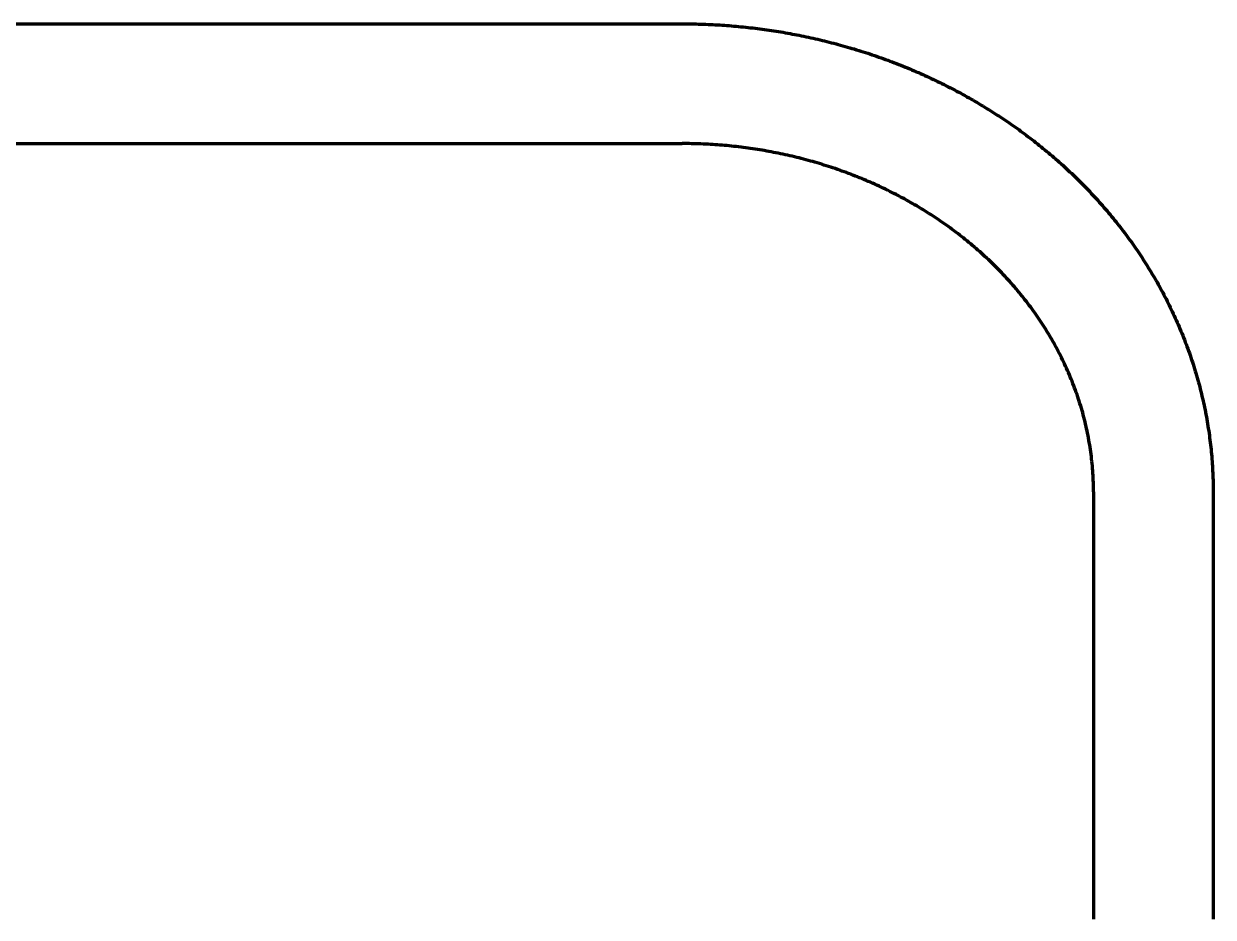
# Model space of a CAD drawing. Header units: millimetres. Extents: x 0 to 2382, y 0 to 420.
# Drawn here: x 155.19 to 180.43, y 314.26 to 333.21 of the extents above; entities that cross this region are included whole.
import ezdxf

# ---------------------------------------------------------------- set-up
doc = ezdxf.new("R2010")
doc.units = ezdxf.units.MM
doc.layers.add('01-VISIBLE', color=7, linetype='CONTINUOUS', lineweight=70)

msp = doc.modelspace()

# ---------------------------------------------------------------- linework, layer by layer
at = {"layer": '01-VISIBLE'}
for p, q in [((154.421, 333.209), (169.161, 333.209)), ((154.421, 330.669), (169.161, 330.669)), ((177.891, 323.279), (177.891, 318.671)), ((180.431, 323.279), (180.431, 318.671))]:
    msp.add_line(p, q, dxfattribs=at)
for points in [[(169.161, 333.209), (169.211, 333.209), (169.261, 333.209), (169.311, 333.208), (169.361, 333.208), (169.411, 333.207), (169.461, 333.206), (169.511, 333.205), (169.561, 333.203), (169.611, 333.201), (169.661, 333.2), (169.711, 333.198), (169.761, 333.195), (169.811, 333.193), (169.861, 333.19), (169.911, 333.187), (169.961, 333.184), (170.011, 333.181), (170.061, 333.178), (170.111, 333.174), (170.161, 333.17), (170.211, 333.166), (170.261, 333.162), (170.311, 333.158), (170.36, 333.153), (170.41, 333.148), (170.46, 333.143), (170.51, 333.138), (170.56, 333.133), (170.609, 333.127), (170.659, 333.121), (170.709, 333.115), (170.759, 333.109), (170.808, 333.103), (170.858, 333.096), (170.907, 333.09), (170.957, 333.083), (171.007, 333.076), (171.056, 333.068), (171.106, 333.061), (171.155, 333.053), (171.204, 333.045), (171.254, 333.037), (171.303, 333.029), (171.353, 333.02), (171.402, 333.011), (171.451, 333.003), (171.5, 332.993), (171.55, 332.984), (171.599, 332.975), (171.648, 332.965), (171.697, 332.955), (171.746, 332.945), (171.795, 332.935), (171.844, 332.924), (171.893, 332.914), (171.942, 332.903), (171.99, 332.892), (172.039, 332.881), (172.088, 332.869), (172.137, 332.858), (172.185, 332.846), (172.234, 332.834), (172.282, 332.822), (172.331, 332.809), (172.379, 332.797), (172.428, 332.784), (172.476, 332.771), (172.524, 332.758), (172.573, 332.744), (172.621, 332.731), (172.669, 332.717), (172.717, 332.703), (172.765, 332.689), (172.813, 332.675), (172.861, 332.66), (172.909, 332.645), (172.957, 332.63), (173.004, 332.615), (173.052, 332.6), (173.1, 332.584), (173.147, 332.569), (173.195, 332.553), (173.242, 332.537), (173.289, 332.52), (173.337, 332.504), (173.384, 332.487), (173.431, 332.47), (173.478, 332.453), (173.525, 332.436), (173.572, 332.419), (173.619, 332.401), (173.665, 332.383), (173.712, 332.365), (173.759, 332.347), (173.805, 332.329), (173.852, 332.31), (173.898, 332.291), (173.945, 332.272), (173.991, 332.253), (174.037, 332.234), (174.083, 332.214), (174.129, 332.194), (174.175, 332.174), (174.221, 332.154), (174.267, 332.134), (174.312, 332.113), (174.358, 332.093), (174.403, 332.072), (174.449, 332.051), (174.494, 332.029), (174.539, 332.008), (174.584, 331.986), (174.629, 331.964), (174.674, 331.942), (174.719, 331.92), (174.764, 331.897), (174.808, 331.875), (174.853, 331.852), (174.897, 331.829), (174.942, 331.806), (174.986, 331.782), (175.03, 331.759), (175.074, 331.735), (175.118, 331.711), (175.162, 331.687), (175.206, 331.663), (175.249, 331.638), (175.293, 331.613), (175.336, 331.588), (175.38, 331.563), (175.423, 331.538), (175.466, 331.513), (175.509, 331.487), (175.552, 331.461), (175.595, 331.435), (175.637, 331.409), (175.68, 331.382), (175.722, 331.356), (175.764, 331.329), (175.807, 331.302), (175.849, 331.275), (175.891, 331.248), (175.932, 331.22), (175.974, 331.192), (176.016, 331.164), (176.057, 331.136), (176.098, 331.108), (176.14, 331.08), (176.181, 331.051), (176.222, 331.022), (176.262, 330.993), (176.303, 330.964), (176.344, 330.935), (176.384, 330.905), (176.424, 330.875), (176.464, 330.845), (176.504, 330.815), (176.544, 330.785), (176.584, 330.755), (176.624, 330.724), (176.663, 330.693), (176.702, 330.662), (176.741, 330.631), (176.78, 330.599), (176.819, 330.568), (176.858, 330.536), (176.897, 330.504), (176.935, 330.472), (176.973, 330.44), (177.011, 330.407), (177.049, 330.375), (177.087, 330.342), (177.125, 330.309), (177.162, 330.276), (177.2, 330.243), (177.237, 330.209), (177.274, 330.175), (177.311, 330.142), (177.348, 330.108), (177.384, 330.073), (177.421, 330.039), (177.457, 330.005), (177.493, 329.97), (177.529, 329.935), (177.565, 329.9), (177.6, 329.865), (177.636, 329.829), (177.671, 329.794), (177.706, 329.758), (177.741, 329.722), (177.775, 329.686), (177.81, 329.65), (177.844, 329.613), (177.878, 329.577), (177.912, 329.54), (177.946, 329.503), (177.98, 329.466), (178.013, 329.429), (178.047, 329.391), (178.08, 329.354), (178.113, 329.316), (178.145, 329.278), (178.178, 329.24), (178.21, 329.202), (178.242, 329.164), (178.274, 329.125), (178.306, 329.086), (178.338, 329.048), (178.369, 329.009), (178.4, 328.969), (178.431, 328.93), (178.462, 328.891), (178.493, 328.851), (178.523, 328.811), (178.553, 328.771), (178.583, 328.731), (178.613, 328.691), (178.643, 328.651), (178.672, 328.61), (178.701, 328.57), (178.73, 328.529), (178.759, 328.488), (178.788, 328.447), (178.816, 328.405), (178.844, 328.364), (178.872, 328.322), (178.9, 328.281), (178.927, 328.239), (178.954, 328.197), (178.982, 328.155), (179.008, 328.113), (179.035, 328.07), (179.061, 328.028), (179.088, 327.985), (179.114, 327.942), (179.139, 327.899), (179.165, 327.856), (179.19, 327.813), (179.215, 327.77), (179.24, 327.726), (179.264, 327.682), (179.289, 327.639), (179.313, 327.595), (179.337, 327.551), (179.361, 327.507), (179.384, 327.463), (179.407, 327.418), (179.43, 327.374), (179.453, 327.329), (179.475, 327.284), (179.498, 327.24), (179.52, 327.195), (179.541, 327.15), (179.563, 327.104), (179.584, 327.059), (179.605, 327.014), (179.626, 326.968), (179.647, 326.922), (179.667, 326.877), (179.687, 326.831), (179.707, 326.785), (179.726, 326.739), (179.746, 326.693), (179.765, 326.646), (179.783, 326.6), (179.802, 326.553), (179.82, 326.507), (179.838, 326.46), (179.856, 326.413), (179.874, 326.366), (179.891, 326.319), (179.908, 326.272), (179.925, 326.225), (179.941, 326.178), (179.957, 326.13), (179.973, 326.083), (179.989, 326.036), (180.004, 325.988), (180.02, 325.94), (180.034, 325.892), (180.049, 325.845), (180.063, 325.797), (180.078, 325.749), (180.091, 325.7), (180.105, 325.652), (180.118, 325.604), (180.131, 325.556), (180.144, 325.507), (180.157, 325.459), (180.169, 325.41), (180.181, 325.362), (180.192, 325.313), (180.204, 325.264), (180.215, 325.215), (180.226, 325.167), (180.236, 325.118), (180.247, 325.069), (180.257, 325.02), (180.267, 324.97), (180.276, 324.921), (180.285, 324.872), (180.294, 324.823), (180.303, 324.774), (180.311, 324.724), (180.319, 324.675), (180.327, 324.625), (180.335, 324.576), (180.342, 324.526), (180.349, 324.477), (180.355, 324.427), (180.362, 324.378), (180.368, 324.328), (180.374, 324.278), (180.379, 324.228), (180.385, 324.179), (180.39, 324.129), (180.394, 324.079), (180.399, 324.029), (180.403, 323.979), (180.407, 323.929), (180.41, 323.879), (180.414, 323.829), (180.417, 323.779), (180.419, 323.729), (180.422, 323.679), (180.424, 323.629), (180.426, 323.579), (180.427, 323.529), (180.429, 323.479), (180.43, 323.429), (180.43, 323.379), (180.431, 323.329), (180.431, 323.279)], [(177.891, 323.279), (177.891, 323.329), (177.89, 323.379), (177.889, 323.429), (177.888, 323.48), (177.886, 323.53), (177.884, 323.58), (177.881, 323.63), (177.878, 323.68), (177.875, 323.73), (177.871, 323.78), (177.866, 323.83), (177.862, 323.88), (177.857, 323.929), (177.851, 323.979), (177.846, 324.029), (177.839, 324.079), (177.833, 324.128), (177.826, 324.178), (177.818, 324.228), (177.811, 324.277), (177.802, 324.327), (177.794, 324.376), (177.785, 324.425), (177.775, 324.475), (177.766, 324.524), (177.756, 324.573), (177.745, 324.622), (177.734, 324.671), (177.723, 324.72), (177.711, 324.768), (177.699, 324.817), (177.687, 324.865), (177.674, 324.914), (177.661, 324.962), (177.647, 325.01), (177.633, 325.059), (177.619, 325.107), (177.604, 325.155), (177.589, 325.202), (177.573, 325.25), (177.558, 325.298), (177.541, 325.345), (177.525, 325.392), (177.508, 325.44), (177.491, 325.487), (177.473, 325.533), (177.455, 325.58), (177.437, 325.627), (177.418, 325.673), (177.399, 325.72), (177.38, 325.766), (177.36, 325.812), (177.34, 325.858), (177.32, 325.904), (177.299, 325.949), (177.278, 325.995), (177.256, 326.04), (177.235, 326.085), (177.213, 326.13), (177.19, 326.175), (177.167, 326.22), (177.144, 326.264), (177.121, 326.309), (177.097, 326.353), (177.073, 326.397), (177.049, 326.441), (177.024, 326.484), (176.999, 326.528), (176.974, 326.571), (176.948, 326.614), (176.922, 326.657), (176.896, 326.7), (176.87, 326.742), (176.843, 326.785), (176.816, 326.827), (176.788, 326.869), (176.761, 326.91), (176.733, 326.952), (176.704, 326.993), (176.676, 327.035), (176.647, 327.076), (176.618, 327.116), (176.588, 327.157), (176.559, 327.197), (176.529, 327.237), (176.499, 327.277), (176.468, 327.317), (176.437, 327.357), (176.406, 327.396), (176.375, 327.435), (176.343, 327.474), (176.312, 327.513), (176.28, 327.551), (176.247, 327.59), (176.215, 327.628), (176.182, 327.666), (176.149, 327.703), (176.115, 327.741), (176.082, 327.778), (176.048, 327.815), (176.014, 327.852), (175.98, 327.888), (175.945, 327.925), (175.91, 327.961), (175.876, 327.997), (175.84, 328.032), (175.805, 328.068), (175.769, 328.103), (175.733, 328.138), (175.697, 328.173), (175.661, 328.207), (175.624, 328.242), (175.588, 328.276), (175.551, 328.31), (175.513, 328.343), (175.476, 328.377), (175.439, 328.41), (175.401, 328.443), (175.363, 328.475), (175.325, 328.508), (175.286, 328.54), (175.248, 328.572), (175.209, 328.604), (175.17, 328.635), (175.131, 328.667), (175.091, 328.698), (175.052, 328.728), (175.012, 328.759), (174.972, 328.789), (174.932, 328.819), (174.892, 328.849), (174.852, 328.879), (174.811, 328.908), (174.77, 328.938), (174.729, 328.966), (174.688, 328.995), (174.647, 329.024), (174.606, 329.052), (174.564, 329.08), (174.522, 329.107), (174.48, 329.135), (174.438, 329.162), (174.396, 329.189), (174.354, 329.216), (174.311, 329.242), (174.268, 329.269), (174.226, 329.295), (174.183, 329.321), (174.14, 329.346), (174.096, 329.371), (174.053, 329.397), (174.009, 329.421), (173.966, 329.446), (173.922, 329.47), (173.878, 329.494), (173.834, 329.518), (173.79, 329.542), (173.745, 329.565), (173.701, 329.588), (173.656, 329.611), (173.611, 329.634), (173.567, 329.656), (173.522, 329.678), (173.477, 329.7), (173.431, 329.722), (173.386, 329.743), (173.341, 329.765), (173.295, 329.785), (173.25, 329.806), (173.204, 329.827), (173.158, 329.847), (173.112, 329.867), (173.066, 329.886), (173.02, 329.906), (172.973, 329.925), (172.927, 329.944), (172.88, 329.963), (172.834, 329.981), (172.787, 330), (172.74, 330.018), (172.694, 330.035), (172.647, 330.053), (172.6, 330.07), (172.552, 330.087), (172.505, 330.104), (172.458, 330.12), (172.41, 330.137), (172.363, 330.153), (172.315, 330.168), (172.268, 330.184), (172.22, 330.199), (172.172, 330.214), (172.124, 330.229), (172.076, 330.244), (172.028, 330.258), (171.98, 330.272), (171.932, 330.286), (171.884, 330.299), (171.836, 330.313), (171.787, 330.326), (171.739, 330.339), (171.69, 330.351), (171.642, 330.364), (171.593, 330.376), (171.544, 330.388), (171.496, 330.399), (171.447, 330.411), (171.398, 330.422), (171.349, 330.433), (171.3, 330.443), (171.251, 330.454), (171.202, 330.464), (171.153, 330.474), (171.104, 330.483), (171.054, 330.493), (171.005, 330.502), (170.956, 330.511), (170.906, 330.52), (170.857, 330.528), (170.808, 330.536), (170.758, 330.544), (170.709, 330.552), (170.659, 330.559), (170.609, 330.567), (170.56, 330.574), (170.51, 330.58), (170.46, 330.587), (170.411, 330.593), (170.361, 330.599), (170.311, 330.605), (170.261, 330.61), (170.211, 330.615), (170.162, 330.62), (170.112, 330.625), (170.062, 330.63), (170.012, 330.634), (169.962, 330.638), (169.912, 330.642), (169.862, 330.645), (169.812, 330.649), (169.762, 330.652), (169.712, 330.655), (169.662, 330.657), (169.612, 330.659), (169.562, 330.662), (169.512, 330.663), (169.462, 330.665), (169.411, 330.666), (169.361, 330.667), (169.311, 330.668), (169.261, 330.669), (169.211, 330.669), (169.161, 330.669)], [(177.891, 318.671), (177.891, 318.621), (177.891, 318.571), (177.891, 318.521), (177.891, 318.471), (177.891, 318.421), (177.891, 318.371), (177.891, 318.321), (177.891, 318.271), (177.891, 318.221), (177.891, 318.171), (177.891, 318.121), (177.891, 318.071), (177.891, 318.021), (177.891, 317.971), (177.891, 317.921), (177.891, 317.871), (177.891, 317.821), (177.891, 317.771), (177.891, 317.721), (177.891, 317.671), (177.891, 317.621), (177.891, 317.571), (177.891, 317.521), (177.891, 317.471), (177.891, 317.421), (177.891, 317.371), (177.891, 317.321), (177.891, 317.271), (177.891, 317.221), (177.891, 317.171), (177.891, 317.121), (177.891, 317.071), (177.891, 317.021), (177.891, 316.971), (177.891, 316.921), (177.891, 316.871), (177.891, 316.821), (177.891, 316.771), (177.891, 316.721), (177.891, 316.671), (177.891, 316.621), (177.891, 316.571), (177.891, 316.521), (177.891, 316.471), (177.891, 316.421), (177.891, 316.371), (177.891, 316.321), (177.891, 316.271), (177.891, 316.221), (177.891, 316.171), (177.891, 316.121), (177.891, 316.071), (177.891, 316.021), (177.891, 315.971), (177.891, 315.921), (177.891, 315.871), (177.891, 315.821), (177.891, 315.771), (177.891, 315.721), (177.891, 315.671), (177.891, 315.621), (177.891, 315.571), (177.891, 315.521), (177.891, 315.471), (177.891, 315.421), (177.891, 315.371), (177.891, 315.321), (177.891, 315.271), (177.891, 315.221), (177.891, 315.171), (177.891, 315.121), (177.891, 315.071), (177.891, 315.021), (177.891, 314.971), (177.891, 314.921), (177.891, 314.871), (177.891, 314.821), (177.891, 314.771), (177.891, 314.721), (177.891, 314.671), (177.891, 314.621), (177.891, 314.571), (177.891, 314.521), (177.891, 314.471), (177.891, 314.421), (177.891, 314.371), (177.891, 314.321), (177.891, 314.271), (177.891, 314.221)], [(180.431, 318.671), (180.431, 318.621), (180.431, 318.571), (180.431, 318.521), (180.431, 318.471), (180.431, 318.421), (180.431, 318.371), (180.431, 318.321), (180.431, 318.271), (180.431, 318.221), (180.431, 318.171), (180.431, 318.121), (180.431, 318.071), (180.431, 318.021), (180.431, 317.971), (180.431, 317.921), (180.431, 317.871), (180.431, 317.821), (180.431, 317.771), (180.431, 317.721), (180.431, 317.671), (180.431, 317.621), (180.431, 317.571), (180.431, 317.521), (180.431, 317.471), (180.431, 317.421), (180.431, 317.371), (180.431, 317.321), (180.431, 317.271), (180.431, 317.221), (180.431, 317.171), (180.431, 317.121), (180.431, 317.071), (180.431, 317.021), (180.431, 316.971), (180.431, 316.921), (180.431, 316.871), (180.431, 316.821), (180.431, 316.771), (180.431, 316.721), (180.431, 316.671), (180.431, 316.621), (180.431, 316.571), (180.431, 316.521), (180.431, 316.471), (180.431, 316.421), (180.431, 316.371), (180.431, 316.321), (180.431, 316.271), (180.431, 316.221), (180.431, 316.171), (180.431, 316.121), (180.431, 316.071), (180.431, 316.021), (180.431, 315.971), (180.431, 315.921), (180.431, 315.871), (180.431, 315.821), (180.431, 315.771), (180.431, 315.721), (180.431, 315.671), (180.431, 315.621), (180.431, 315.571), (180.431, 315.521), (180.431, 315.471), (180.431, 315.421), (180.431, 315.371), (180.431, 315.321), (180.431, 315.271), (180.431, 315.221), (180.431, 315.171), (180.431, 315.121), (180.431, 315.071), (180.431, 315.021), (180.431, 314.971), (180.431, 314.921), (180.431, 314.871), (180.431, 314.821), (180.431, 314.771), (180.431, 314.721), (180.431, 314.671), (180.431, 314.621), (180.431, 314.571), (180.431, 314.521), (180.431, 314.471), (180.431, 314.421), (180.431, 314.371), (180.431, 314.321), (180.431, 314.271), (180.431, 314.221)]]:
    msp.add_lwpolyline(points, dxfattribs=at)

doc.saveas('drawing.dxf')
